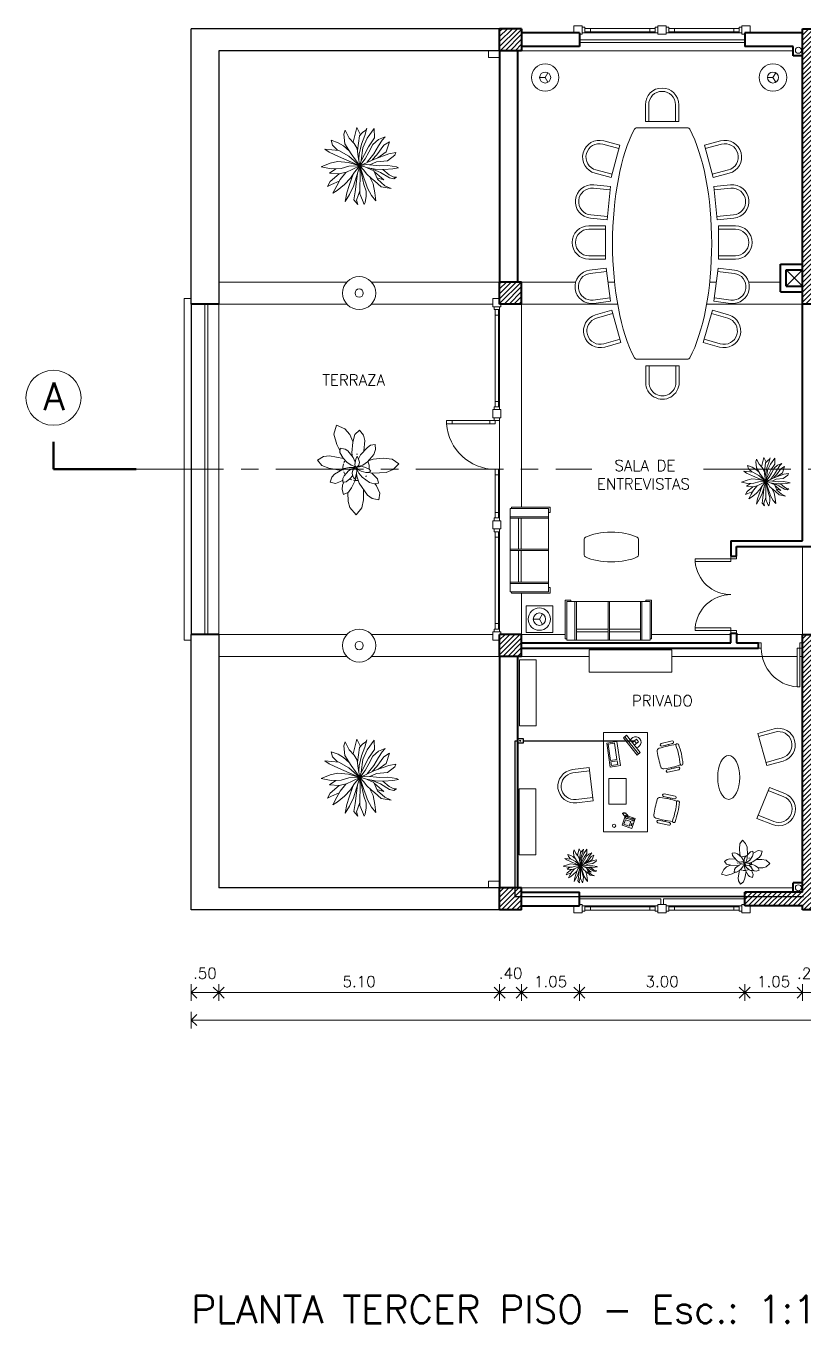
# Model space of a CAD drawing. Extents: x 952 to 1351, y -109 to 188.
# Drawn here: x 1208.61 to 1222.72, y 106.65 to 130.2 of the extents above; entities that cross this region are included whole.
import ezdxf

# ---------------------------------------------------------------- set-up
doc = ezdxf.new("R2010")
doc.units = 0
doc.header["$LTSCALE"] = 0.5
doc.linetypes.add('CENTER', pattern=[50.8, 31.75, -6.35, 6.35, -6.35])
doc.layers.get('0').update_dxf_attribs({"linetype": 'CONTINUOUS'})
doc.layers.get('Defpoints').update_dxf_attribs({"linetype": 'CONTINUOUS'})
for name, color, linetype, lineweight in [('Acotaciones', 9, 'CONTINUOUS', 9), ('Carpintería', 55, 'CONTINUOUS', 20), ('Detalles .05', 243, 'CONTINUOUS', 5), ('Detalles 01', 8, 'CONTINUOUS', 9), ('Equipamiento fijo', 31, 'CONTINUOUS', 13), ('Equipamiento movil', 33, 'CONTINUOUS', 9), ('Muros corte', 7, 'CONTINUOUS', 40), ('Muros vista', 253, 'CONTINUOUS', 25), ('Punta 01', 6, 'CONTINUOUS', 9), ('Punta 02', 11, 'CONTINUOUS', 20), ('Punta 05', 52, 'CONTINUOUS', 50), ('Tratamiento pisos', 251, 'CONTINUOUS', 9)]:
    doc.layers.add(name, color=color, linetype=linetype, lineweight=lineweight)
doc.layers.add('Cableado', color=100, linetype='CONTINUOUS')
doc.styles.add('Texto 2 mm', font='simplex.shx', dxfattribs={"height": 0.2})
doc.styles.add('Texto 5 mm', font='simplex.shx', dxfattribs={"height": 0.5})
doc.dimstyles.new('Primera línea', dxfattribs={"dimscale": 0, "dimtxt": 0.2, "dimasz": 0.2, "dimexe": 0.15, "dimexo": 0, "dimgap": 0.1, "dimtad": 1, "dimzin": 4, "dimdsep": 46, "dimtxsty": 'Texto 2 mm', "dimblk": 'OPEN90', "dimcen": 2.5, "dimclrd": 256, "dimclre": 256, "dimclrt": 256, "dimadec": 0, "dimazin": 0, "dimtfac": 1, "dimtmove": 2, "dimatfit": 3, "dimldrblk": 'OPEN90', "dimfxl": 1, "dimtolj": 1, "dimtzin": 0, "dimlwd": -1, "dimlwe": -1, "dimarcsym": 0})
doc.dimstyles.new('Segunda línea', dxfattribs={"dimscale": 0, "dimtxt": 0.2, "dimasz": 0.2, "dimexe": 0.15, "dimexo": 0.5, "dimgap": 0.1, "dimtad": 1, "dimzin": 4, "dimdsep": 46, "dimtxsty": 'Texto 2 mm', "dimblk": 'OPEN90', "dimcen": 2.5, "dimclrd": 256, "dimclre": 256, "dimclrt": 256, "dimadec": 0, "dimazin": 0, "dimtfac": 1, "dimtmove": 2, "dimatfit": 3, "dimldrblk": 'OPEN90', "dimfxl": 1, "dimtolj": 1, "dimtzin": 0, "dimlwd": -1, "dimlwe": -1, "dimarcsym": 0})
pattern_1 = [(45, (57.76673, 1.942127), (-0.0449012806, 0.0449012806), [])]

# ---------------------------------------------------------------- blocks, each defined once
blk = doc.blocks.new('Silla 2')
for p, q in [((15, 15), (0, 15)), ((0, 15), (0, -15)), ((15, 12), (0, 12)), ((0, -12), (15, -12)), ((0, -15), (15, -15))]:
    blk.add_line(p, q)
for radius in [15, 12]:
    blk.add_arc((15, 0), radius, 270, 90)
blk = doc.blocks.new('Velador planta')
for q in [(-4.3, 2.5), (4.3, 2.5), (0, -5)]:
    blk.add_line((0, 0), q)
for radius in [9, 5]:
    blk.add_circle((0, 0), radius)
blk = doc.blocks.new('Plant1')
for p, q in [((5.75, 15.65), (2.94, 14.02)), ((6.8, 12.64), (5.75, 15.65)), ((-4.94, 10.5), (-5.47, 8.7)), ((-3.11, 9.8), (-4.94, 10.5)), ((1.24, 11.02), (-0.18, 7.33)), ((2.94, 14.02), (1.24, 11.02)), ((6.67, 9.74), (6.8, 12.64)), ((-10.15, 7.82), (-12.56, 7.25)), ((-12.56, 7.25), (-11.81, 4.91)), ((-8.01, 7.41), (-10.15, 7.82)), ((-4.41, 5.37), (-8.01, 7.41)), ((-5.47, 8.7), (-5.1, 7.19)), ((-5.1, 7.19), (-3.73, 3.58)), ((-1.65, 8.27), (-3.11, 9.8)), ((-0.15, 4.91), (-1.65, 8.27)), ((-0.18, 7.33), (-0.36, 5.38)), ((7.53, 5.66), (4.58, 4.62)), ((4.8, 4.93), (6.67, 9.74)), ((9.19, 5.31), (7.53, 5.66)), ((8.7, 3.64), (9.19, 5.31)), ((-15.39, 2.27), (-18.09, -0.04)), ((-12.63, 3.17), (-15.39, 2.27)), ((-9.66, 3.14), (-12.63, 3.17)), ((-11.81, 4.91), (-9.42, 2.94)), ((-9.42, 2.94), (-5.88, 0.9)), ((-3.93, 0.56), (-7.13, -0.21)), ((-5.88, 0.9), (-4.34, 0.46)), ((-2.06, 0.5), (-3.93, 0.56)), ((-2.48, 2.2), (-3.75, 2.12)), ((-3.75, 2.12), (-2.91, 1.21)), ((-3.73, 3.58), (-2.59, 2.19)), ((-2.91, 1.21), (-1.29, 0)), ((-1.34, 2), (-2.48, 2.2)), ((-1.9, 0.46), (-2.06, 0.5)), ((-0.39, 1.34), (-1.34, 2)), ((-0.56, -0.12), (-0.19, 0)), ((-0.12, 0.81), (-0.39, 1.34)), ((-0.19, 0), (-0.12, 0.06)), ((0.25, 2.69), (-0.15, 4.91)), ((-0.06, 0.25), (-0.12, 0.81)), ((-0.12, 0.06), (-0.06, 0.25)), ((-0.11, 0.67), (0.06, 0.81)), ((0.06, 0.81), (0.25, 2.69)), ((0.31, 1.31), (0.12, 0.38)), ((0.12, 0.38), (0.19, 0.25)), ((0.19, 0.25), (0.38, 0.19)), ((0.73, 2.26), (0.31, 1.31)), ((0.38, 0.19), (1.25, 0.44)), ((0.47, 0.22), (0.69, 0)), ((0.69, 0), (2.44, 0)), ((1.6, 3.31), (0.73, 2.26)), ((1.25, 0.44), (2.18, 1.1)), ((2.74, 4.3), (1.6, 3.31)), ((2.18, 1.1), (3.4, 2.61)), ((2.44, 0), (4.43, 0.51)), ((3.75, 4.5), (2.74, 4.3)), ((3.4, 2.61), (3.75, 3.44)), ((3.75, 3.45), (4.8, 4.93)), ((3.75, 3.44), (3.75, 4.5)), ((4.43, 0.51), (7.5, 2.24)), ((7.5, 2.24), (8.7, 3.64)), ((8.78, 3.92), (9.84, 4.12)), ((9.84, 4.12), (12.89, 4.12)), ((13.53, 0.5), (11.66, -0.54)), ((12.89, 4.12), (15.19, 2.69)), ((15.19, 2.69), (13.53, 0.5)), ((-18.09, -0.04), (-15.37, -2.32)), ((-15.37, -2.32), (-11.22, -3.04)), ((-11.22, -3.04), (-8.38, -3)), ((-8.2, -0.91), (-9.38, -2.5)), ((-9.38, -2.5), (-7.87, -3.25)), ((-5.18, -2.97), (-8.45, -7.47)), ((-7.13, -0.21), (-8.2, -0.91)), ((-7.87, -3.25), (-5.44, -3.05)), ((-5.44, -3.05), (-3.38, -2.45)), ((-3.38, -2.45), (-1.56, -1.44)), ((-1.56, -1.44), (-0.5, -0.38)), ((-1.12, -2.44), (-1.55, -4.42)), ((-1.55, -4.42), (-1.12, -8.67)), ((-1.29, 0), (-0.56, -0.12)), ((-0.38, -0.81), (-1.12, -2.44)), ((-0.31, -0.5), (-0.59, -0.46)), ((-0.5, -0.38), (-0.5, -0.12)), ((0.06, -0.62), (-0.38, -0.81)), ((-0.26, -0.76), (-0.31, -0.5)), ((-0.19, -1.81), (-0.07, -0.68)), ((0.01, -3.25), (-0.19, -1.81)), ((0.12, -0.12), (0, -0.44)), ((0, -0.44), (0.12, -1)), ((1.03, -5.66), (0.01, -3.25)), ((0.56, -0.06), (0.12, -0.12)), ((0.12, -1), (0.45, -1.59)), ((0.45, -1.59), (1.43, -2.3)), ((1.53, -0.38), (0.56, -0.06)), ((1.43, -2.3), (2.56, -2.56)), ((3.06, -1.61), (1.53, -0.38)), ((3.19, -1.19), (2.01, -0.77)), ((2.38, -1), (2.23, -0.95)), ((2.32, -2.51), (3.05, -4.05)), ((4.2, -2.28), (2.38, -1)), ((2.56, -2.56), (3.88, -2.56)), ((3.05, -4.05), (3.43, -5.82)), ((3.88, -2.56), (3.06, -1.61)), ((6, -1.48), (3.19, -1.19)), ((6.42, -4.94), (4.2, -2.28)), ((11.66, -0.54), (6, -1.48)), ((7.5, -6.71), (6.42, -4.94)), ((9.02, -0.98), (12.56, -2.76)), ((12.56, -2.76), (15.17, -4.6)), ((15.17, -4.6), (16.61, -7.77)), ((-8.45, -7.47), (-9.18, -9.67)), ((-9.18, -9.67), (-8.88, -12.44)), ((-6.25, -11.82), (-4.21, -9.77)), ((-4.21, -9.77), (-1.41, -5.8)), ((-1.12, -8.67), (-0.57, -10.07)), ((1, -11.56), (2.25, -9.87)), ((1.72, -6.45), (1.03, -5.66)), ((3.06, -7.12), (1.72, -6.45)), ((2.25, -9.87), (2.39, -7.87)), ((2.39, -7.87), (2.32, -6.75)), ((3.43, -5.82), (3.06, -7.12)), ((3.19, -6.68), (4.04, -7.69)), ((4.04, -7.69), (5.41, -8.56)), ((5.41, -8.56), (7.5, -8.88)), ((7.5, -8.88), (7.5, -6.71)), ((7.5, -6.98), (10.72, -8.45)), ((10.72, -8.45), (13.06, -8.78)), ((13.06, -8.78), (16.61, -7.77)), ((-8.88, -12.44), (-6.25, -11.82)), ((-0.57, -10.07), (1, -11.56))]:
    blk.add_line(p, q)
for start, end in [(57.1582, 93.2041), (172.4345, 176.9296), (149.2581, 153.7532), (21.2653, 25.7604), (212.1423, 223.5771), (229.8179, 257.6637), (306.6551, 316.418), (323.0282, 344.4965), (265.2848, 278.7499)]:
    blk.add_arc((0, 0), 5.12, start, end)
blk = doc.blocks.new('Treei')
for p, q in [((-2.15, 4.1), (-3.71, 4.62)), ((-3.71, 4.62), (-3.16, 3.73)), ((-1.21, 2.79), (-2.15, 4.1)), ((-1.6, 5.41), (-2.01, 5.58)), ((-2.01, 5.58), (-1.8, 4.47)), ((-1.8, 4.47), (-1.02, 2.25)), ((-0.75, 4.27), (-1.6, 5.41)), ((-0.56, 2.57), (-0.75, 4.27)), ((0.01, 4.32), (0.22, 5.68)), ((0.06, 3.09), (0.01, 4.32)), ((0.22, 5.68), (0.34, 5.97)), ((0.34, 5.97), (0.52, 5.11)), ((0.52, 5.11), (0.61, 3.71)), ((0.61, 3.58), (1.42, 4.57)), ((1.92, 4.62), (1.05, 3.19)), ((1.42, 4.57), (1.81, 5.28)), ((1.81, 5.28), (1.78, 5.7)), ((1.78, 5.7), (2.06, 5.28)), ((2.06, 5.28), (1.92, 4.62)), ((3.12, 3.85), (3.58, 4.84)), ((3.58, 4.84), (3.3, 3.31)), ((-5.76, 2.23), (-4.31, 2.25)), ((-4.26, 1.14), (-5.76, 2.23)), ((-3.94, 3.46), (-4.45, 3.93)), ((-4.45, 3.93), (-4.03, 2.89)), ((-4.31, 2.25), (-2.93, 1.32)), ((-4.03, 2.89), (-3.28, 2.03)), ((-3.05, 2.89), (-3.94, 3.46)), ((-3.28, 2.03), (-2.08, 1.39)), ((-3.16, 3.73), (-1.67, 2.62)), ((-1.83, 2.15), (-3.05, 2.89)), ((-0.51, 1.14), (-1.83, 2.15)), ((-1.67, 2.62), (-0.88, 1.91)), ((-1.02, 2.25), (0.03, -0.03)), ((-0.11, 1.56), (-0.56, 2.57)), ((-0.17, 1), (0.06, 3.09)), ((0.2, 0.77), (0.8, 2.18)), ((0.57, 2.38), (0.31, 1.05)), ((1.05, 3.19), (0.44, 1.74)), ((0.61, 3.71), (0.57, 2.38)), ((0.8, 2.18), (2.11, 2.72)), ((0.96, 2.25), (2.2, 3.73)), ((1.69, 1.48), (2.82, 2.08)), ((2.2, 3.73), (1.92, 2.62)), ((2.36, 2.28), (1.99, 1.81)), ((2.11, 2.72), (3.12, 3.85)), ((3.3, 3.31), (2.36, 2.28)), ((2.82, 2.08), (4.22, 2.33)), ((4.22, 2.33), (5.46, 2.47)), ((5.46, 2.47), (4.64, 1.81)), ((-4.76, 0.09), (-5.92, -0.48)), ((-5.51, 0.92), (-5.8, 1.09)), ((-5.8, 1.09), (-4.68, 0.77)), ((-5.12, 0.4), (-5.51, 0.92)), ((-4.61, -0.04), (-5.12, 0.4)), ((-4.68, 0.77), (-3.34, 0.26)), ((-2.77, 0.45), (-4.26, 1.14)), ((-3.34, 0.26), (-1.78, -0.09)), ((-2.93, 1.32), (-0.51, 0.11)), ((-0.77, 0.18), (-2.77, 0.45)), ((-2.08, 1.39), (-1.04, 0.82)), ((-1.04, 0.82), (0.03, -0.03)), ((0.03, -0.03), (-0.77, 0.18)), ((0.03, -0.03), (-0.17, 1)), ((0.03, -0.03), (0.2, 0.77)), ((2.04, 0.65), (0.03, -0.03)), ((0.7, 0.63), (0.03, -0.03)), ((0.03, -0.03), (2.96, 0.63)), ((1.85, 0.03), (0.03, -0.03)), ((1.28, 1.02), (0.7, 0.63)), ((1.99, 1.81), (1.28, 1.02)), ((3.28, 0.01), (1.85, 0.03)), ((2.73, 0.9), (2.04, 0.65)), ((3.51, 1.17), (2.73, 0.9)), ((2.96, 0.63), (3.97, 1)), ((4.41, -0.01), (3.28, 0.01)), ((4.64, 1.81), (3.51, 1.17)), ((3.97, 1), (4.77, 0.95)), ((5.39, 0.4), (4.41, -0.01)), ((4.77, 0.95), (5.72, 0.8)), ((6.02, 0.65), (5.39, 0.4)), ((5.72, 0.8), (6.02, 0.65)), ((-5.92, -0.48), (-3.64, -1.03)), ((-4.26, -1.67), (-5.51, -2.28)), ((-2.36, -0.36), (-4.61, -0.04)), ((-3.44, -0.9), (-4.26, -1.67)), ((-2.65, -0.43), (-3.44, -0.9)), ((-3.37, -2.31), (-1.83, -1.37)), ((-2.28, -1.64), (-3.05, -2.53)), ((-1.34, -0.24), (-2.65, -0.43)), ((-1.46, -1.72), (-2.33, -3.24)), ((-1.83, -1.37), (0.03, -0.03)), ((-1.78, -0.09), (-0.95, -0.18)), ((0.03, -0.03), (-1.46, -1.72)), ((-1.39, -3.32), (0.03, -0.03)), ((0.03, -0.03), (-1.34, -0.24)), ((-0.47, -1.76), (-0.63, -3.46)), ((0.03, -0.03), (-0.47, -1.76)), ((0.11, -1.72), (0.03, -0.03)), ((0.03, -0.03), (1.07, -2.16)), ((1, -0.83), (0.03, -0.03)), ((3.21, -0.98), (0.03, -0.03)), ((0.45, -2.92), (0.11, -1.72)), ((1.97, -1.44), (1, -0.83)), ((4.06, -0.75), (1.24, -0.39)), ((1.31, -1.02), (3.1, -1.64)), ((2.93, -2.41), (1.97, -1.44)), ((3.1, -1.64), (4.24, -2.04)), ((4.47, -1.62), (3.21, -0.98)), ((3.92, 0), (5.37, -0.51)), ((5.3, -0.93), (4.06, -0.75)), ((5.56, -2.28), (4.47, -1.62)), ((6.02, -0.34), (5.3, -0.93)), ((5.37, -0.51), (6.02, -0.34)), ((-5.51, -2.28), (-4.86, -2.48)), ((-4.86, -2.48), (-3.37, -2.31)), ((-3.55, -3.37), (-3.92, -4.48)), ((-3.05, -2.53), (-3.55, -3.37)), ((-3.16, -4.25), (-2.38, -3.46)), ((-2.33, -3.24), (-2.56, -5.44)), ((-2.06, -4.77), (-1.39, -3.32)), ((-0.63, -3.46), (-0.35, -4.6)), ((0.5, -4.43), (0.45, -2.92)), ((0.5, -3.74), (1.19, -4.72)), ((1.3, -3.19), (1.03, -2.11)), ((1.07, -2.16), (2.15, -3.07)), ((1.19, -4.72), (1.28, -3.19)), ((1.28, -3.19), (2.47, -4.62)), ((2.15, -3.07), (3.12, -3.59)), ((2.93, -4.4), (2.43, -3.22)), ((3.85, -3.54), (2.93, -2.41)), ((3.12, -3.59), (4.27, -4.18)), ((4.27, -4.18), (3.85, -3.54)), ((4.24, -2.04), (5.56, -2.28)), ((-3.92, -4.48), (-3.16, -4.25)), ((-2.56, -5.44), (-2.06, -4.77)), ((-0.35, -4.6), (0.2, -6.03)), ((0.2, -6.03), (0.5, -4.43)), ((2.47, -4.62), (3.23, -5.02)), ((3.23, -5.02), (2.93, -4.4))]:
    blk.add_line(p, q)
blk = doc.blocks.new('_Open90')
at = {"color": 0, "linetype": 'ByBlock', "lineweight": -2}
for p, q in [((0, 0), (-1, 0)), ((-0.5, 0.5), (0, 0)), ((0, 0), (-0.5, -0.5))]:
    blk.add_line(p, q, dxfattribs=at)
blk = doc.blocks.new('*D361')
at = {"layer": 'Acotaciones', "transparency": 16777216}
for p, q in [((1212.112, 112.797), (1212.112, 112.497)), ((1212.312, 112.647), (1217.012, 112.647)), ((1217.212, 112.797), (1217.212, 112.497))]:
    blk.add_line(p, q, dxfattribs=at)
at = {"layer": 'Defpoints', "color": 0, "transparency": 16777216}
for p in [(1212.112, 112.797), (1217.212, 112.797), (1217.212, 112.647)]:
    blk.add_point(p, dxfattribs=at)
at = {"layer": 'Acotaciones', "transparency": 16777216, "xscale": 0.2, "yscale": 0.2, "zscale": 0.2, "rotation": 180}
blk.add_blockref('_Open90', (1212.112, 112.647), dxfattribs=at)
at = {"layer": 'Acotaciones', "transparency": 16777216, "xscale": 0.2, "yscale": 0.2, "zscale": 0.2}
blk.add_blockref('_Open90', (1217.212, 112.647), dxfattribs=at)
at = {"layer": 'Acotaciones', "transparency": 16777216, "insert": (1214.662, 112.847), "char_height": 0.2, "attachment_point": 5, "style": 'Texto 2 mm'}
blk.add_mtext('\\A1;5.10', dxfattribs=at)
blk = doc.blocks.new('*D362')
at = {"layer": 'Acotaciones', "transparency": 16777216}
for p, q in [((1217.612, 112.797), (1217.612, 112.497)), ((1217.812, 112.647), (1218.462, 112.647)), ((1218.662, 112.797), (1218.662, 112.497))]:
    blk.add_line(p, q, dxfattribs=at)
at = {"layer": 'Defpoints', "color": 0, "transparency": 16777216}
for p in [(1217.612, 112.797), (1218.662, 112.797), (1218.662, 112.647)]:
    blk.add_point(p, dxfattribs=at)
at = {"layer": 'Acotaciones', "transparency": 16777216, "xscale": 0.2, "yscale": 0.2, "zscale": 0.2, "rotation": 180}
blk.add_blockref('_Open90', (1217.612, 112.647), dxfattribs=at)
at = {"layer": 'Acotaciones', "transparency": 16777216, "xscale": 0.2, "yscale": 0.2, "zscale": 0.2}
blk.add_blockref('_Open90', (1218.662, 112.647), dxfattribs=at)
at = {"layer": 'Acotaciones', "transparency": 16777216, "insert": (1218.137, 112.847), "char_height": 0.2, "attachment_point": 5, "style": 'Texto 2 mm'}
blk.add_mtext('\\A1;1.05', dxfattribs=at)
blk = doc.blocks.new('*D363')
at = {"layer": 'Acotaciones', "transparency": 16777216}
for p, q in [((1218.662, 112.797), (1218.662, 112.497)), ((1218.862, 112.647), (1221.462, 112.647)), ((1221.662, 112.797), (1221.662, 112.497))]:
    blk.add_line(p, q, dxfattribs=at)
at = {"layer": 'Defpoints', "color": 0, "transparency": 16777216}
for p in [(1218.662, 112.797), (1221.662, 112.797), (1221.662, 112.647)]:
    blk.add_point(p, dxfattribs=at)
at = {"layer": 'Acotaciones', "transparency": 16777216, "xscale": 0.2, "yscale": 0.2, "zscale": 0.2, "rotation": 180}
blk.add_blockref('_Open90', (1218.662, 112.647), dxfattribs=at)
at = {"layer": 'Acotaciones', "transparency": 16777216, "xscale": 0.2, "yscale": 0.2, "zscale": 0.2}
blk.add_blockref('_Open90', (1221.662, 112.647), dxfattribs=at)
at = {"layer": 'Acotaciones', "transparency": 16777216, "insert": (1220.162, 112.847), "char_height": 0.2, "attachment_point": 5, "style": 'Texto 2 mm'}
blk.add_mtext('\\A1;3.00', dxfattribs=at)
blk = doc.blocks.new('*D364')
at = {"layer": 'Acotaciones', "transparency": 16777216}
for p, q in [((1221.662, 112.797), (1221.662, 112.497)), ((1221.862, 112.647), (1222.512, 112.647)), ((1222.712, 112.797), (1222.712, 112.497))]:
    blk.add_line(p, q, dxfattribs=at)
at = {"layer": 'Defpoints', "color": 0, "transparency": 16777216}
for p in [(1221.662, 112.797), (1222.712, 112.797), (1222.712, 112.647)]:
    blk.add_point(p, dxfattribs=at)
at = {"layer": 'Acotaciones', "transparency": 16777216, "xscale": 0.2, "yscale": 0.2, "zscale": 0.2, "rotation": 180}
blk.add_blockref('_Open90', (1221.662, 112.647), dxfattribs=at)
at = {"layer": 'Acotaciones', "transparency": 16777216, "xscale": 0.2, "yscale": 0.2, "zscale": 0.2}
blk.add_blockref('_Open90', (1222.712, 112.647), dxfattribs=at)
at = {"layer": 'Acotaciones', "transparency": 16777216, "insert": (1222.187, 112.847), "char_height": 0.2, "attachment_point": 5, "style": 'Texto 2 mm'}
blk.add_mtext('\\A1;1.05', dxfattribs=at)
blk = doc.blocks.new('*D378')
at = {"layer": 'Acotaciones', "transparency": 16777216}
for p, q in [((1211.612, 112.297), (1211.612, 111.997)), ((1245.212, 112.147), (1211.812, 112.147)), ((1245.412, 112.297), (1245.412, 111.997))]:
    blk.add_line(p, q, dxfattribs=at)
at = {"layer": 'Defpoints', "color": 0, "transparency": 16777216}
for p in [(1211.612, 112.797), (1245.412, 112.797), (1211.612, 112.147)]:
    blk.add_point(p, dxfattribs=at)
at = {"layer": 'Acotaciones', "transparency": 16777216, "xscale": 0.2, "yscale": 0.2, "zscale": 0.2, "rotation": 180}
blk.add_blockref('_Open90', (1211.612, 112.147), dxfattribs=at)
at = {"layer": 'Acotaciones', "transparency": 16777216, "xscale": 0.2, "yscale": 0.2, "zscale": 0.2}
blk.add_blockref('_Open90', (1245.412, 112.147), dxfattribs=at)
at = {"layer": 'Acotaciones', "transparency": 16777216, "insert": (1228.512, 112.347), "char_height": 0.2, "attachment_point": 5, "style": 'Texto 2 mm'}
blk.add_mtext('\\A1;33.80', dxfattribs=at)
blk = doc.blocks.new('TELEFONO')
at = {"layer": 'Detalles .05'}
for p, q in [((0.139, 0.134), (-0.098, 0.134)), ((-0.098, 0.134), (-0.098, -0.099)), ((-0.071, 0.089), (-0.071, -0.055)), ((-0.043, 0.089), (-0.043, -0.055)), ((0.108, 0.063), (0, 0.063)), ((0, 0.063), (0, -0.063)), ((0.081, 0.108), (0.023, 0.108)), ((0.023, 0.108), (0.023, 0.094)), ((0.023, 0.094), (0.081, 0.094)), ((0.027, 0.041), (0.027, 0.041)), ((0.027, 0.014), (0.027, 0.014)), ((0.054, 0.041), (0.054, 0.041)), ((0.054, 0.014), (0.054, 0.014)), ((0.081, 0.094), (0.081, 0.108)), ((0.081, 0.041), (0.081, 0.041)), ((0.081, 0.014), (0.081, 0.014)), ((0.108, -0.063), (0.108, 0.063)), ((0.139, -0.099), (0.139, 0.134)), ((-0.129, -0.104), (-0.147, -0.11)), ((-0.129, -0.116), (-0.147, -0.121)), ((-0.129, -0.127), (-0.147, -0.133)), ((-0.129, -0.139), (-0.147, -0.145)), ((-0.124, -0.093), (-0.141, -0.098)), ((-0.124, -0.15), (-0.141, -0.156)), ((-0.118, -0.081), (-0.135, -0.087)), ((-0.118, -0.162), (-0.135, -0.168)), ((-0.112, -0.07), (-0.129, -0.075)), ((-0.106, -0.058), (-0.124, -0.064)), ((-0.104, -0.17), (-0.122, -0.176)), ((-0.101, -0.047), (-0.118, -0.052)), ((-0.089, -0.156), (-0.106, -0.162)), ((-0.083, -0.145), (-0.101, -0.15)), ((-0.098, -0.099), (0.139, -0.099)), ((-0.078, -0.133), (-0.095, -0.139)), ((-0.072, -0.121), (-0.089, -0.127)), ((-0.067, -0.083), (-0.078, -0.116)), ((0, -0.063), (0.108, -0.063)), ((0.027, -0.013), (0.027, -0.013)), ((0.027, -0.04), (0.027, -0.04)), ((0.054, -0.013), (0.054, -0.013)), ((0.054, -0.04), (0.054, -0.04)), ((0.081, -0.013), (0.081, -0.013)), ((0.081, -0.04), (0.081, -0.04))]:
    blk.add_line(p, q, dxfattribs=at)
for centre, start, end in [((-0.057, 0.089), 298.4915, 241.5085), ((-0.057, -0.055), 118.4915, 61.5085)]:
    blk.add_arc(centre, 0.0302, start, end, dxfattribs=at)
blk = doc.blocks.new('RECTANG')
for p, q in [((1, 1), (0, 1)), ((0, 1), (0, 0)), ((1, 0), (1, 1)), ((0, 0), (1, 0))]:
    blk.add_line(p, q)
blk = doc.blocks.new('KEYBOARD', base_point=(60, 294))
for p, xscale, yscale, zscale in [((60, 294), 19, 8, 19), ((61, 295), 13, 5, 13), ((75, 295), 3, 5, 3)]:
    blk.add_blockref('RECTANG', p, dxfattribs=dict(xscale=xscale, yscale=yscale, zscale=zscale))
blk = doc.blocks.new('Silla 1')
at = {"layer": 'Equipamiento movil'}
for p, q in [((-0.113, 0.266), (0.03, 0.409)), ((0.064, 0.375), (-0.079, 0.232)), ((-0.025, 0.286), (-0.009, 0.269)), ((0.01, 0.321), (0.027, 0.305)), ((0.232, -0.079), (0.375, 0.064)), ((0.409, 0.03), (0.266, -0.113)), ((0.305, 0.027), (0.321, 0.01)), ((0.269, -0.009), (0.286, -0.025))]:
    blk.add_line(p, q, dxfattribs=at)
for centre, radius, start, end in [((-0.096, 0.249), 0.0242, 135, 315), ((1.406, -1.127), 1.988, 130.2245, 139.1817), ((0.047, 0.392), 0.0242, 315, 135), ((0.147, 0.396), 0.0255, 61.3631, 224.3749), ((-0.654, -0.654), 1.296, 37.1584, 52.8416), ((-0.651, -0.651), 1.342, 37.131, 52.869), ((-0.061, 0.139), 0.0505, 139.1817, 220.8183), ((1.406, 1.406), 1.988, 220.8183, 229.1817), ((-1.127, 1.406), 1.988, 310.8183, 319.7755), ((0.392, 0.047), 0.0242, 315, 135), ((0.396, 0.147), 0.0255, 225.6251, 28.6369), ((0.139, -0.061), 0.0505, 229.1817, 310.8183), ((0.249, -0.096), 0.0242, 135, 315)]:
    blk.add_arc(centre, radius, start, end, dxfattribs=at)

msp = doc.modelspace()

# ---------------------------------------------------------------- hatches: boundary and pattern name
at = {"layer": 'Detalles 01'}
h = msp.add_hatch(dxfattribs=at)
h.set_pattern_fill('ANSI31', color=256, scale=0.02, style=0)
h.set_pattern_definition(pattern_1)
h.paths.add_polyline_path([(1217.612, 130.147), (1217.212, 130.147), (1217.212, 129.747), (1217.612, 129.747)])
h = msp.add_hatch(dxfattribs=at)
h.set_pattern_fill('ANSI31,_O', color=256, scale=0.02)
h.set_pattern_definition([(45, (-3.03327, 1.942127), (-0.0449012806, 0.0449012806), [])])
h.paths.add_polyline_path([(1225.812, 130.072), (1224.712, 130.072), (1224.712, 129.822), (1225.812, 129.822)])
h.paths.add_polyline_path([(1224.712, 130.072), (1222.952, 130.072), (1222.952, 130.147), (1222.712, 130.147), (1222.712, 125.147), (1224.712, 125.147), (1224.712, 125.297), (1222.952, 125.297), (1222.952, 129.822), (1224.712, 129.822)])
h.paths.add_polyline_path([(1225.352, 129.022), (1225.202, 129.022), (1225.202, 125.297), (1224.712, 125.297), (1224.712, 125.147), (1225.352, 125.147)])
h = msp.add_hatch(dxfattribs=at)
h.set_pattern_fill('ANSI31', color=256, scale=0.02, style=0)
h.set_pattern_definition(pattern_1)
h.paths.add_polyline_path([(1217.212, 125.147), (1217.612, 125.147), (1217.612, 125.547), (1217.212, 125.547)])
h = msp.add_hatch(dxfattribs=at)
h.set_pattern_fill('ANSI31', color=256, scale=0.02, style=0)
h.set_pattern_definition(pattern_1)
h.paths.add_polyline_path([(1217.612, 119.147), (1217.212, 119.147), (1217.212, 118.747), (1217.612, 118.747)])
h = msp.add_hatch(dxfattribs=at)
h.set_pattern_fill('ANSI31,_O', color=256, scale=0.02)
h.set_pattern_definition(pattern_1)
h.paths.add_polyline_path([(1222.712, 114.472), (1221.662, 114.472), (1221.662, 114.222), (1222.712, 114.222), (1222.712, 114.147), (1222.962, 114.147), (1222.962, 115.872), (1224.212, 115.872), (1224.212, 116.122), (1222.962, 116.122), (1222.962, 119.147), (1222.712, 119.147)])
h = msp.add_hatch(dxfattribs=at)
h.set_pattern_fill('ANSI31', color=256, scale=0.02, style=0)
h.set_pattern_definition(pattern_1)
h.paths.add_polyline_path([(1217.212, 114.547), (1217.212, 114.147), (1217.612, 114.147), (1217.612, 114.547)])

# ---------------------------------------------------------------- linework, layer by layer
at = {"layer": 'Acotaciones'}
for p, q in [((1211.612, 112.797), (1211.612, 112.497)), ((1211.612, 112.647), (1211.712, 112.747)), ((1211.612, 112.647), (1212.112, 112.647)), ((1211.712, 112.547), (1211.612, 112.647)), ((1212.112, 112.647), (1212.012, 112.747)), ((1212.012, 112.547), (1212.112, 112.647)), ((1212.112, 112.797), (1212.112, 112.497)), ((1217.212, 112.647), (1217.312, 112.747)), ((1217.212, 112.647), (1217.612, 112.647)), ((1217.312, 112.547), (1217.212, 112.647)), ((1217.612, 112.647), (1217.512, 112.747)), ((1217.512, 112.547), (1217.612, 112.647)), ((1217.612, 112.797), (1217.612, 112.497)), ((1222.712, 112.647), (1223.212, 112.647))]:
    msp.add_line(p, q, dxfattribs=at)
at = {"layer": 'Cableado'}
for p, q in [((1217.497, 114.386), (1217.497, 117.215)), ((1217.497, 117.215), (1217.537, 117.215)), ((1217.637, 117.218), (1219.659, 117.215)), ((1222.73, 114.386), (1217.497, 114.386))]:
    msp.add_line(p, q, dxfattribs=at)
msp.add_lwpolyline([(1217.537, 117.259), (1217.637, 117.259), (1217.637, 117.175), (1217.537, 117.175)], close=True, dxfattribs=at)
at = {"layer": 'Carpintería'}
for p, q in [((1218.712, 130.197), (1218.562, 130.197)), ((1218.562, 130.197), (1218.562, 130.072)), ((1218.712, 130.047), (1218.662, 130.047)), ((1218.712, 130.197), (1218.712, 130.047)), ((1218.712, 130.172), (1218.762, 130.172)), ((1218.762, 130.072), (1218.712, 130.072)), ((1218.762, 130.172), (1218.762, 130.072)), ((1218.762, 130.152), (1220.037, 130.152)), ((1218.762, 130.092), (1220.037, 130.092)), ((1218.862, 130.152), (1218.862, 130.092)), ((1219.937, 130.152), (1219.937, 130.092)), ((1220.087, 130.172), (1220.037, 130.172)), ((1220.037, 130.072), (1220.037, 130.172)), ((1220.037, 130.072), (1220.087, 130.072)), ((1220.237, 130.197), (1220.087, 130.197)), ((1220.087, 130.197), (1220.087, 130.047)), ((1220.237, 130.047), (1220.087, 130.047)), ((1220.237, 130.197), (1220.237, 130.047)), ((1220.237, 130.172), (1220.287, 130.172)), ((1220.287, 130.072), (1220.237, 130.072)), ((1220.287, 130.172), (1220.287, 130.072)), ((1220.287, 130.152), (1221.562, 130.152)), ((1220.287, 130.092), (1221.562, 130.092)), ((1220.387, 130.152), (1220.387, 130.092)), ((1221.462, 130.152), (1221.462, 130.092)), ((1221.562, 130.172), (1221.562, 130.072)), ((1221.612, 130.172), (1221.562, 130.172)), ((1221.562, 130.072), (1221.612, 130.072)), ((1221.612, 130.197), (1221.612, 130.047)), ((1221.612, 130.197), (1221.762, 130.197)), ((1221.612, 130.047), (1221.662, 130.047)), ((1221.762, 130.197), (1221.762, 130.072)), ((1211.487, 125.247), (1211.487, 119.047)), ((1211.487, 125.247), (1211.612, 125.247)), ((1217.087, 125.247), (1217.087, 125.097)), ((1217.087, 125.247), (1217.212, 125.247)), ((1217.237, 125.097), (1217.087, 125.097)), ((1217.112, 125.097), (1217.112, 125.047)), ((1217.212, 125.047), (1217.212, 125.097)), ((1217.237, 125.147), (1217.237, 125.097)), ((1217.212, 125.047), (1217.112, 125.047)), ((1217.132, 125.047), (1217.132, 123.281)), ((1217.192, 124.947), (1217.132, 124.947)), ((1217.192, 125.047), (1217.192, 123.281)), ((1217.087, 123.231), (1217.087, 123.081)), ((1217.087, 123.231), (1217.237, 123.231)), ((1217.112, 123.231), (1217.112, 123.281)), ((1217.112, 123.281), (1217.212, 123.281)), ((1217.132, 123.381), (1217.192, 123.381)), ((1217.212, 123.281), (1217.212, 123.231)), ((1217.237, 123.231), (1217.237, 123.081)), ((1217.132, 123.031), (1216.249, 123.031)), ((1216.249, 123.031), (1216.249, 122.971)), ((1217.132, 122.971), (1216.249, 122.971)), ((1216.349, 123.031), (1216.349, 122.971)), ((1217.032, 122.971), (1217.032, 123.031)), ((1217.087, 123.081), (1217.237, 123.081)), ((1217.112, 123.081), (1217.112, 123.031)), ((1217.212, 123.031), (1217.112, 123.031)), ((1217.132, 122.971), (1217.132, 123.031)), ((1217.212, 123.081), (1217.212, 123.031)), ((1217.132, 122.147), (1217.132, 121.264)), ((1217.192, 122.147), (1217.132, 122.147)), ((1217.192, 122.047), (1217.132, 122.047)), ((1217.192, 122.147), (1217.192, 121.264)), ((1217.132, 121.364), (1217.192, 121.364)), ((1217.087, 121.214), (1217.087, 121.064)), ((1217.087, 121.214), (1217.237, 121.214)), ((1217.087, 121.064), (1217.237, 121.064)), ((1217.112, 121.214), (1217.112, 121.264)), ((1217.112, 121.264), (1217.212, 121.264)), ((1217.112, 121.064), (1217.112, 121.014)), ((1217.212, 121.264), (1217.212, 121.214)), ((1217.212, 121.014), (1217.212, 121.064)), ((1217.237, 121.214), (1217.237, 121.064)), ((1217.212, 121.014), (1217.112, 121.014)), ((1217.132, 121.014), (1217.132, 119.247)), ((1217.192, 120.914), (1217.132, 120.914)), ((1217.192, 121.014), (1217.192, 119.247)), ((1220.762, 120.472), (1220.762, 120.522)), ((1220.762, 120.522), (1221.412, 120.522)), ((1221.412, 120.472), (1220.762, 120.472)), ((1221.412, 120.522), (1221.412, 120.572)), ((1221.512, 120.522), (1221.412, 120.522)), ((1221.412, 120.522), (1221.412, 120.472)), ((1221.512, 120.522), (1221.512, 120.572)), ((1217.237, 119.197), (1217.087, 119.197)), ((1217.087, 119.197), (1217.087, 119.047)), ((1217.112, 119.197), (1217.112, 119.247)), ((1217.112, 119.247), (1217.212, 119.247)), ((1217.132, 119.347), (1217.192, 119.347)), ((1217.212, 119.247), (1217.212, 119.197)), ((1217.237, 119.197), (1217.237, 119.147)), ((1220.762, 119.222), (1220.762, 119.272)), ((1220.762, 119.272), (1221.412, 119.272)), ((1221.412, 119.222), (1220.762, 119.222)), ((1221.412, 119.272), (1221.412, 119.222)), ((1221.512, 119.222), (1221.412, 119.222)), ((1221.412, 119.222), (1221.412, 119.172)), ((1221.512, 119.222), (1221.512, 119.172)), ((1211.487, 119.047), (1211.612, 119.047)), ((1217.087, 119.047), (1217.212, 119.047)), ((1221.962, 118.997), (1221.912, 118.997)), ((1221.962, 118.997), (1221.962, 118.897)), ((1222.662, 118.997), (1222.662, 118.897)), ((1222.662, 118.997), (1222.712, 118.997)), ((1221.962, 118.897), (1221.912, 118.897)), ((1222.612, 118.197), (1222.612, 118.897)), ((1222.612, 118.897), (1222.662, 118.897)), ((1222.662, 118.897), (1222.712, 118.897)), ((1222.662, 118.897), (1222.662, 118.197)), ((1222.662, 118.197), (1222.612, 118.197)), ((1218.562, 114.097), (1218.562, 114.222)), ((1218.712, 114.247), (1218.662, 114.247)), ((1218.712, 114.097), (1218.712, 114.247)), ((1218.762, 114.222), (1218.712, 114.222)), ((1218.762, 114.122), (1218.762, 114.222)), ((1220.037, 114.222), (1220.037, 114.122)), ((1220.037, 114.222), (1220.087, 114.222)), ((1220.237, 114.247), (1220.087, 114.247)), ((1220.087, 114.097), (1220.087, 114.247)), ((1220.237, 114.097), (1220.237, 114.247)), ((1220.287, 114.222), (1220.237, 114.222)), ((1220.287, 114.122), (1220.287, 114.222)), ((1221.562, 114.122), (1221.562, 114.222)), ((1221.562, 114.222), (1221.612, 114.222)), ((1221.612, 114.097), (1221.612, 114.247)), ((1221.612, 114.247), (1221.662, 114.247)), ((1221.762, 114.097), (1221.762, 114.222)), ((1218.712, 114.097), (1218.562, 114.097)), ((1218.712, 114.122), (1218.762, 114.122)), ((1218.762, 114.202), (1220.037, 114.202)), ((1218.762, 114.142), (1220.037, 114.142)), ((1218.862, 114.142), (1218.862, 114.202)), ((1219.937, 114.142), (1219.937, 114.202)), ((1220.087, 114.122), (1220.037, 114.122)), ((1220.237, 114.097), (1220.087, 114.097)), ((1220.237, 114.122), (1220.287, 114.122)), ((1220.287, 114.202), (1221.562, 114.202)), ((1220.287, 114.142), (1221.562, 114.142)), ((1220.387, 114.142), (1220.387, 114.202)), ((1221.462, 114.142), (1221.462, 114.202)), ((1221.612, 114.122), (1221.562, 114.122)), ((1221.612, 114.097), (1221.762, 114.097))]:
    msp.add_line(p, q, dxfattribs=at)
at = {"layer": 'Detalles 01'}
for p, q in [((1220.037, 130.072), (1218.762, 130.072)), ((1221.562, 130.072), (1220.287, 130.072)), ((1221.662, 129.947), (1218.662, 129.947)), ((1221.662, 129.897), (1218.662, 129.897)), ((1211.862, 125.147), (1211.862, 119.147)), ((1211.912, 125.147), (1211.912, 119.147)), ((1217.212, 125.047), (1217.212, 123.281)), ((1217.212, 121.014), (1217.212, 119.247)), ((1221.662, 114.397), (1218.662, 114.397)), ((1220.137, 114.347), (1218.662, 114.347)), ((1220.037, 114.222), (1218.762, 114.222)), ((1220.137, 114.247), (1220.137, 114.347)), ((1221.662, 114.347), (1220.187, 114.347)), ((1220.187, 114.247), (1220.187, 114.347)), ((1221.562, 114.222), (1220.287, 114.222))]:
    msp.add_line(p, q, dxfattribs=at)
at = {"layer": 'Detalles 01', "linetype": 'CENTER', "ltscale": 0.1}
for p, q in [((1210.612, 122.147), (1218.889, 122.147)), ((1220.911, 122.147), (1224.603, 122.147))]:
    msp.add_line(p, q, dxfattribs=at)
at = {"layer": 'Detalles 01'}
for centre in [(1222.637, 129.755), (1222.637, 114.549)]:
    msp.add_circle(centre, 0.055, dxfattribs=at)
for centre, radius, start, end in [((1217.134, 123.035), 0.887, 184.1322, 269.8947), ((1221.414, 120.526), 0.654, 184.7184, 269.8628), ((1221.414, 119.218), 0.654, 90.1372, 175.2816), ((1222.666, 118.899), 0.703, 180.1171, 265.6407)]:
    msp.add_arc(centre, radius, start, end, dxfattribs=at)
at = {"layer": 'Equipamiento fijo'}
for centre in [(1214.662, 125.347), (1214.662, 118.947)]:
    msp.add_circle(centre, 0.3, dxfattribs=at)
at = {"layer": 'Equipamiento movil'}
for p, q in [((1218.039, 129.261), (1218.089, 129.347)), ((1222.175, 129.261), (1222.225, 129.347)), ((1218.039, 129.261), (1217.939, 129.261)), ((1218.039, 129.261), (1218.089, 129.174)), ((1222.175, 129.261), (1222.075, 129.261)), ((1222.175, 129.261), (1222.225, 129.174)), ((1219.704, 128.347), (1220.621, 128.347)), ((1219.704, 124.147), (1220.621, 124.147)), ((1218.744, 120.597), (1218.744, 120.876)), ((1219.734, 120.876), (1219.734, 120.597)), ((1217.692, 119.668), (1217.692, 119.182)), ((1218.178, 119.668), (1217.692, 119.668)), ((1218.178, 119.182), (1218.178, 119.668)), ((1217.692, 119.182), (1218.178, 119.182)), ((1218.838, 118.867), (1220.338, 118.867)), ((1218.838, 118.467), (1218.838, 118.867)), ((1220.338, 118.867), (1220.338, 118.467)), ((1217.574, 117.491), (1217.574, 118.691)), ((1217.574, 118.691), (1217.874, 118.691)), ((1217.874, 118.691), (1217.874, 117.491)), ((1220.338, 118.467), (1218.838, 118.467)), ((1217.874, 117.491), (1217.574, 117.491)), ((1219.095, 115.566), (1219.095, 117.366)), ((1219.095, 117.366), (1219.895, 117.366)), ((1219.515, 117.318), (1219.46, 117.274)), ((1219.483, 117.293), (1219.731, 116.979)), ((1219.762, 117.003), (1219.515, 117.318)), ((1219.895, 117.366), (1219.895, 115.566)), ((1219.46, 117.274), (1219.707, 116.96)), ((1219.62, 117.184), (1219.697, 117.245)), ((1219.657, 117.137), (1219.734, 117.198)), ((1219.696, 117.168), (1219.659, 117.215)), ((1219.697, 117.245), (1219.734, 117.198)), ((1219.707, 116.96), (1219.762, 117.003)), ((1217.567, 115.147), (1217.567, 116.347)), ((1217.567, 116.347), (1217.867, 116.347)), ((1217.867, 116.347), (1217.867, 115.147)), ((1219.51, 116.536), (1219.194, 116.536)), ((1219.194, 116.536), (1219.194, 116.07)), ((1219.51, 116.07), (1219.51, 116.536)), ((1219.194, 116.07), (1219.51, 116.07)), ((1219.895, 115.566), (1219.095, 115.566)), ((1217.867, 115.147), (1217.567, 115.147))]:
    msp.add_line(p, q, dxfattribs=at)
at = {"layer": 'Equipamiento movil', "ltscale": 0.009}
for p, q in [((1217.402, 119.924), (1217.402, 121.436)), ((1217.402, 121.436), (1218.102, 121.436)), ((1217.427, 121.461), (1218.127, 121.461)), ((1217.427, 121.436), (1217.427, 121.461)), ((1218.102, 121.436), (1218.102, 121.286)), ((1218.102, 121.361), (1218.127, 121.361)), ((1218.127, 121.461), (1218.127, 121.361)), ((1217.402, 121.286), (1218.102, 121.286)), ((1217.552, 121.261), (1217.402, 121.261)), ((1217.552, 120.699), (1217.552, 121.261)), ((1217.552, 121.261), (1218.102, 121.261)), ((1217.602, 120.699), (1217.602, 121.261)), ((1218.102, 121.286), (1218.102, 119.924)), ((1217.552, 120.699), (1217.402, 120.699)), ((1217.552, 120.674), (1217.402, 120.674)), ((1217.552, 120.699), (1218.102, 120.699)), ((1217.552, 120.699), (1218.102, 120.699)), ((1217.552, 120.674), (1218.102, 120.674)), ((1217.552, 120.099), (1217.552, 120.674)), ((1217.602, 120.099), (1217.602, 120.674)), ((1217.402, 120.099), (1218.102, 120.099)), ((1217.402, 120.074), (1218.102, 120.074)), ((1217.402, 119.924), (1218.102, 119.924)), ((1217.427, 119.899), (1217.427, 119.924)), ((1217.427, 119.899), (1218.127, 119.899)), ((1218.102, 120.074), (1218.102, 119.924)), ((1218.102, 119.999), (1218.127, 119.999)), ((1218.127, 119.999), (1218.127, 119.899)), ((1218.405, 119.072), (1218.405, 119.772)), ((1218.505, 119.772), (1218.405, 119.772)), ((1219.793, 119.747), (1218.43, 119.747)), ((1218.43, 119.047), (1218.43, 119.747)), ((1218.58, 119.747), (1218.43, 119.747)), ((1218.505, 119.747), (1218.505, 119.772)), ((1218.58, 119.047), (1218.58, 119.747)), ((1218.605, 119.047), (1218.605, 119.747)), ((1219.18, 119.197), (1219.18, 119.747)), ((1219.205, 119.197), (1219.205, 119.747)), ((1219.205, 119.197), (1219.205, 119.747)), ((1219.768, 119.197), (1219.768, 119.747)), ((1219.793, 119.047), (1219.793, 119.747)), ((1219.943, 119.747), (1219.793, 119.747)), ((1219.968, 119.772), (1219.868, 119.772)), ((1219.868, 119.747), (1219.868, 119.772)), ((1219.943, 119.047), (1219.943, 119.747)), ((1219.968, 119.072), (1219.968, 119.772)), ((1218.605, 119.247), (1219.18, 119.247)), ((1218.605, 119.197), (1219.18, 119.197)), ((1219.18, 119.197), (1219.18, 119.047)), ((1219.205, 119.247), (1219.768, 119.247)), ((1219.205, 119.197), (1219.768, 119.197)), ((1219.205, 119.197), (1219.205, 119.047)), ((1219.768, 119.197), (1219.768, 119.047)), ((1218.405, 119.072), (1218.43, 119.072)), ((1218.43, 119.047), (1219.943, 119.047)), ((1219.943, 119.072), (1219.968, 119.072))]:
    msp.add_line(p, q, dxfattribs=at)
at = {"layer": 'Equipamiento movil'}
for centre, radius in [((1218.039, 129.261), 0.25), ((1218.039, 129.261), 0.1), ((1222.175, 129.261), 0.25), ((1222.175, 129.261), 0.1), ((1219.289, 115.675), 0.03)]:
    msp.add_circle(centre, radius, dxfattribs=at)
for centre, radius, start, end in [((1219.704, 128.297), 0.05, 90, 151.8743), ((1220.621, 128.297), 0.05, 28.1257, 90), ((1219.704, 124.197), 0.05, 208.1257, 270), ((1220.621, 124.197), 0.05, 270, 331.8743), ((1218.789, 120.876), 0.045, 115.5868, 180), ((1219.689, 120.876), 0.045, 360, 64.4132), ((1218.789, 120.597), 0.045, 180, 244.4132), ((1219.689, 120.597), 0.045, 295.5868, 0), ((1219.68, 117.193), 0.1, 276.0804, 160.3084)]:
    msp.add_arc(centre, radius, start, end, dxfattribs=at)
for centre, major_axis, ratio, start_param, end_param in [((1220.162, 126.247), (0, 2.5), 0.36, 0.592713, 2.54888), ((1220.162, 126.247), (0, 2.5), 0.36, 3.734306, 5.690472), ((1219.239, 120.736), (0.63, 0), 0.428571, 7.013246, 8.694718), ((1219.239, 120.736), (0.63, 0), 0.428571, 3.871653, 5.553125)]:
    msp.add_ellipse(centre, major_axis=major_axis, ratio=ratio, start_param=start_param, end_param=end_param, dxfattribs=at)
msp.add_ellipse((1221.371, 116.554), major_axis=(0, -0.4), ratio=0.5, dxfattribs=at)
at = {"layer": 'Muros corte'}
for p, q in [((1217.612, 130.147), (1217.212, 130.147)), ((1217.212, 129.747), (1217.212, 130.147)), ((1217.612, 130.147), (1217.612, 129.747)), ((1218.662, 130.072), (1217.612, 130.072)), ((1218.662, 130.072), (1218.662, 129.822)), ((1222.712, 130.072), (1221.662, 130.072)), ((1221.662, 130.072), (1221.662, 129.822)), ((1222.712, 125.147), (1222.712, 130.147)), ((1222.712, 130.147), (1222.952, 130.147)), ((1218.662, 129.822), (1217.612, 129.822)), ((1222.542, 129.822), (1221.662, 129.822)), ((1222.542, 129.652), (1222.542, 129.822)), ((1222.712, 120.847), (1222.712, 129.822)), ((1217.612, 129.747), (1217.212, 129.747)), ((1217.212, 129.747), (1217.212, 125.547)), ((1217.537, 129.747), (1217.537, 125.547)), ((1222.712, 129.652), (1222.542, 129.652)), ((1222.312, 125.372), (1222.312, 125.872)), ((1222.312, 125.872), (1222.712, 125.872)), ((1222.412, 125.472), (1222.412, 125.772)), ((1222.412, 125.772), (1222.712, 125.772)), ((1217.612, 125.547), (1217.212, 125.547)), ((1217.212, 125.147), (1217.212, 125.547)), ((1217.612, 125.147), (1217.612, 125.547)), ((1222.312, 125.372), (1222.712, 125.372)), ((1222.412, 125.472), (1222.712, 125.472)), ((1212.112, 125.147), (1211.612, 125.147)), ((1217.612, 125.147), (1217.212, 125.147)), ((1225.352, 125.147), (1222.712, 125.147)), ((1221.412, 120.847), (1222.712, 120.847)), ((1221.412, 120.847), (1221.412, 120.572)), ((1221.512, 120.747), (1224.212, 120.747)), ((1221.512, 120.572), (1221.512, 120.747)), ((1221.412, 120.572), (1221.512, 120.572)), ((1221.412, 118.997), (1221.412, 119.172)), ((1221.412, 119.172), (1221.512, 119.172)), ((1221.512, 119.172), (1221.512, 118.997)), ((1212.112, 119.147), (1211.612, 119.147)), ((1217.612, 119.147), (1217.212, 119.147)), ((1217.212, 118.747), (1217.212, 119.147)), ((1217.612, 118.747), (1217.612, 119.147)), ((1217.612, 118.997), (1221.412, 118.997)), ((1221.512, 118.997), (1221.912, 118.997)), ((1221.912, 118.897), (1221.912, 118.997)), ((1222.712, 119.147), (1222.962, 119.147)), ((1222.712, 114.472), (1222.712, 119.147)), ((1217.612, 118.747), (1217.212, 118.747)), ((1217.212, 118.747), (1217.212, 114.547)), ((1217.537, 118.747), (1217.537, 114.547)), ((1217.612, 118.897), (1221.912, 118.897)), ((1217.612, 114.547), (1217.212, 114.547)), ((1217.212, 114.147), (1217.212, 114.547)), ((1217.612, 114.147), (1217.612, 114.547)), ((1217.612, 114.472), (1218.662, 114.472)), ((1218.662, 114.222), (1218.662, 114.472)), ((1222.712, 114.472), (1221.662, 114.472)), ((1221.662, 114.222), (1221.662, 114.472)), ((1222.712, 114.642), (1222.542, 114.642)), ((1222.542, 114.472), (1222.542, 114.642)), ((1217.612, 114.222), (1218.662, 114.222)), ((1222.712, 114.222), (1221.662, 114.222)), ((1222.712, 114.147), (1222.712, 114.222)), ((1217.612, 114.147), (1217.212, 114.147)), ((1222.962, 114.147), (1222.712, 114.147))]:
    msp.add_line(p, q, dxfattribs=at)
at = {"layer": 'Muros vista'}
for p, q in [((1211.612, 125.147), (1211.612, 130.147)), ((1217.212, 130.147), (1211.612, 130.147)), ((1212.112, 129.747), (1212.112, 125.147)), ((1217.212, 129.747), (1212.112, 129.747)), ((1211.612, 125.147), (1211.612, 119.147)), ((1211.612, 114.147), (1211.612, 119.147)), ((1212.112, 119.147), (1212.112, 114.547)), ((1217.212, 114.547), (1212.112, 114.547)), ((1217.212, 114.147), (1211.612, 114.147))]:
    msp.add_line(p, q, dxfattribs=at)
at = {"layer": 'Punta 01'}
for p, q in [((1222.712, 125.772), (1222.412, 125.472)), ((1222.412, 125.772), (1222.712, 125.472))]:
    msp.add_line(p, q, dxfattribs=at)
at = {"layer": 'Punta 02'}
for p, q in [((1217.012, 129.747), (1217.012, 129.622)), ((1217.212, 129.622), (1217.012, 129.622)), ((1217.212, 114.672), (1217.012, 114.672)), ((1217.012, 114.547), (1217.012, 114.672))]:
    msp.add_line(p, q, dxfattribs=at)
for centre, radius in [((1214.662, 125.347), 0.075), ((1209.112, 123.447), 0.5), ((1214.662, 118.947), 0.075)]:
    msp.add_circle(centre, radius, dxfattribs=at)
at = {"layer": 'Punta 05'}
for p, q in [((1209.112, 122.147), (1209.112, 122.647)), ((1210.612, 122.147), (1209.112, 122.147))]:
    msp.add_line(p, q, dxfattribs=at)
at = {"layer": 'Tratamiento pisos'}
for p, q in [((1217.612, 129.747), (1222.542, 129.747)), ((1214.439, 125.547), (1212.112, 125.547)), ((1217.212, 125.547), (1214.886, 125.547)), ((1217.612, 125.547), (1218.592, 125.547)), ((1219.179, 125.547), (1219.298, 125.547)), ((1221.026, 125.547), (1221.146, 125.547)), ((1221.733, 125.547), (1222.312, 125.547)), ((1212.112, 125.147), (1212.112, 119.147)), ((1214.439, 125.147), (1212.112, 125.147)), ((1217.087, 125.147), (1214.886, 125.147)), ((1217.612, 125.147), (1219.354, 125.147)), ((1217.612, 125.147), (1217.612, 121.461)), ((1220.971, 125.147), (1222.712, 125.147)), ((1217.212, 123.031), (1217.212, 121.264)), ((1222.712, 119.147), (1222.712, 120.747)), ((1217.612, 119.899), (1217.612, 119.147)), ((1214.439, 119.147), (1212.112, 119.147)), ((1217.087, 119.147), (1214.886, 119.147)), ((1217.612, 119.147), (1218.405, 119.147)), ((1219.968, 119.147), (1221.412, 119.147)), ((1221.512, 119.147), (1222.712, 119.147)), ((1214.439, 118.747), (1212.112, 118.747)), ((1217.212, 118.747), (1214.886, 118.747)), ((1217.612, 118.747), (1218.838, 118.747)), ((1220.338, 118.747), (1222.612, 118.747)), ((1222.662, 118.747), (1222.712, 118.747)), ((1217.612, 114.547), (1222.542, 114.547))]:
    msp.add_line(p, q, dxfattribs=at)

# ---------------------------------------------------------------- block references
at = {"layer": 'Detalles .05'}
for name, p, xscale, yscale, zscale, rotation in [('Treei', (1214.675, 127.662), 0.117, 0.117, 0.117, 270), ('Plant1', (1214.607, 122.182), 0.0468, 0.0468, 0.0468, 294.9481703471658), ('Treei', (1222.045, 121.926), 0.07371000000000001, 0.07371000000000001, 0.07371000000000001, 270), ('Treei', (1214.675, 116.557), 0.117, 0.117, 0.117, 270), ('TELEFONO', (1219.546, 115.767), 0.8, 0.8, 0.8, 250.4753668543308), ('Plant1', (1221.657, 114.992), 0.025272, 0.025272, 0.025272, 24.94817034716579), ('Treei', (1218.681, 114.95), 0.05201508312000002, 0.05201508312000002, 0.05201508312000002, 270)]:
    msp.add_blockref(name, p, dxfattribs=dict(at, xscale=xscale, yscale=yscale, zscale=zscale, rotation=rotation))
at = {"layer": 'Equipamiento movil'}
for name, p, xscale, yscale, zscale, rotation in [('Silla 2', (1220.162, 128.463), -0.02025, 0.02025, 0.02025, 270), ('Silla 2', (1219.316, 127.738), 0.02025, 0.02025, 0.02025, 165.0022807419087), ('Silla 2', (1221.009, 127.738), -0.02025, 0.02025, 0.02025, 194.9977192582155), ('Silla 2', (1219.192, 126.978), 0.02025, 0.02025, 0.02025, 174.2837038551606), ('Silla 2', (1221.133, 126.978), -0.02025, 0.02025, 0.02025, 185.7162961449636), ('Silla 2', (1219.136, 126.266), 0.02025, 0.02025, 0.02025, 180.0000000001242), ('Silla 2', (1221.188, 126.266), -0.02025, 0.02025, 0.02025, 180), ('Silla 2', (1219.185, 125.499), 0.02025000000000001, 0.02025000000000001, 0.02025000000000001, 187.0333043831266), ('Silla 2', (1221.14, 125.499), -0.02025, 0.02025, 0.02025, 172.9666956169976), ('Silla 2', (1219.331, 124.743), 0.02025, 0.02025, 0.02025, 195.993929878493), ('Silla 2', (1220.994, 124.743), -0.02025, 0.02025, 0.02025, 164.0060701216312), ('Silla 2', (1220.168, 124.027), 0.02025, 0.02025, 0.02025, 270), ('Velador planta', (1217.934, 119.427), 0.0225, 0.0225, 0.0225, 270), ('Silla 2', (1221.983, 117.061), -0.02025, 0.02025, 0.02025, 195.5634728892534), ('KEYBOARD', (1219.156, 117.178), 0.02326153846132684, 0.02326153846132684, 0.02326153846132684, 278.5780346670578), ('Silla 2', (1218.874, 116.431), -0.02025, 0.02025, 0.02025, 7.219663300444301), ('Silla 2', (1221.997, 116.091), -0.02025, 0.02025, 0.02025, 158.0777538284377)]:
    msp.add_blockref(name, p, dxfattribs=dict(at, xscale=xscale, yscale=yscale, zscale=zscale, rotation=rotation))
for p, rotation in [((1220.101, 116.883), 328.1489296800341), ((1220.037, 116.014), 302.7859765046892)]:
    msp.add_blockref('Silla 1', p, dxfattribs=dict(at, rotation=rotation))

# ---------------------------------------------------------------- texts
at = {"layer": 'Acotaciones', "char_height": 0.2, "attachment_point": 5, "style": 'Texto 2 mm'}
for s, insert in [('\\A1;.50', (1211.862, 112.997)), ('\\A1;.40', (1217.412, 112.997)), ('.25', (1222.827, 112.997))]:
    msp.add_mtext(s, dxfattribs=dict(at, insert=insert))
at = {"layer": 'Cableado', "insert": (1217.569, 117.226), "char_height": 0.0159, "attachment_point": 1, "style": 'Texto 5 mm'}
msp.add_mtext_dynamic_manual_height_columns('RS', width=19.34546, gutter_width=2.5, heights=[0], dxfattribs=at)
at = {"layer": 'Punta 02', "char_height": 0.2, "attachment_point": 1, "style": 'Texto 2 mm'}
for s, insert, width in [('TERRAZA', (1213.993, 123.866), 1.34704), ('\\pi0.37745;SALA DE \\P\\pi0.058399;ENTREVISTAS', (1218.92, 122.315), 2.03108), ('PRIVADO', (1219.613, 118.045), 1.26943)]:
    msp.add_mtext(s, dxfattribs=dict(at, insert=insert, width=width))
at = {"layer": 'Punta 05', "char_height": 0.5, "attachment_point": 1, "style": 'Texto 5 mm'}
for s, insert, width in [('A', (1208.927, 123.724), 0.39986), ('PLANTA TERCER PISO - Esc.: 1:100', (1211.614, 107.146), 14.40563)]:
    msp.add_mtext(s, dxfattribs=dict(at, insert=insert, width=width))

# ---------------------------------------------------------------- dimensions: what is measured, and where the dimension line sits
at = {"layer": 'Acotaciones'}
for base, p1, p2, dimstyle, picture, middle in [((1217.212, 112.647), (1212.112, 112.797), (1217.212, 112.797), 'Primera línea', '*D361', (1214.662, 112.847)), ((1218.662, 112.647), (1217.612, 112.797), (1218.662, 112.797), 'Primera línea', '*D362', (1218.137, 112.847)), ((1221.662, 112.647), (1218.662, 112.797), (1221.662, 112.797), 'Primera línea', '*D363', (1220.162, 112.847)), ((1222.712, 112.647), (1221.662, 112.797), (1222.712, 112.797), 'Primera línea', '*D364', (1222.187, 112.847)), ((1211.612, 112.147), (1245.412, 112.797), (1211.612, 112.797), 'Segunda línea', '*D378', (1228.512, 112.347))]:
    dim = msp.add_linear_dim(base=base, p1=p1, p2=p2, dimstyle=dimstyle, override={"dimscale": 1}, dxfattribs=at)
    dim.commit()
    dim.dimension.update_dxf_attribs({"geometry": picture, "text_midpoint": middle})

doc.saveas('drawing.dxf')
